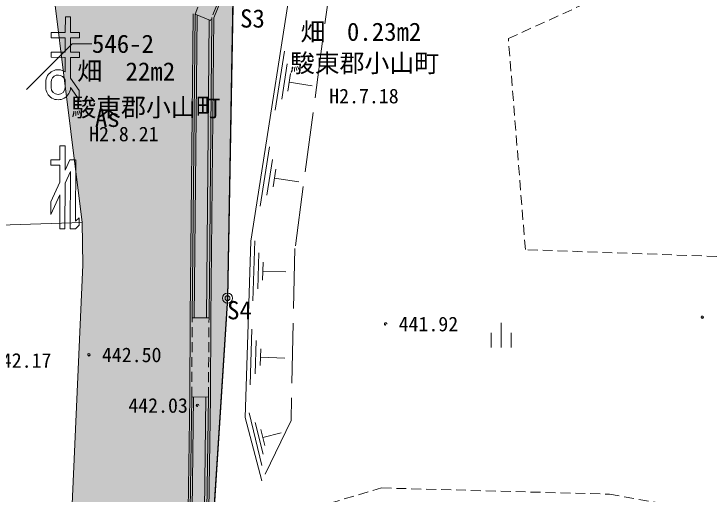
# Model space of a CAD drawing. Units: millimetres, scale not verified. Extents: x 5000 to 205306, y 4475 to 281715.
# Drawn here: x 65315 to 82882, y 96157 to 108211 of the extents above; entities that cross this region are included whole.
import ezdxf
from ezdxf.enums import TextEntityAlignment as Align

# ---------------------------------------------------------------- set-up
doc = ezdxf.new("R2010")
doc.units = ezdxf.units.MM
doc.header["$LTSCALE"] = 250
doc.header["$PDMODE"] = 32
doc.header["$PDSIZE"] = 125
doc.linetypes.add('DASHED', pattern=[7.5, 6, -1.5])
doc.linetypes.add('USER3', pattern=[1.5, 1, -0.5])
for name, color, linetype, lineweight in [('プロットマーク', 5, 'Continuous', 13), ('ベクトルデータ', 30, 'Continuous', 13), ('地番名', 30, 'Continuous', 13), ('汎用Layer', 7, 'Continuous', 13), ('測量図', 6, 'Continuous', 25), ('点名', 6, 'Continuous', 13), ('独標', 7, 'Continuous', 13), ('現況', 7, 'Continuous', 13), ('道路標識', 7, 'Continuous', 13)]:
    doc.layers.add(name, color=color, linetype=linetype, lineweight=lineweight)
for name, color, linetype in [('地目', 30, 'Continuous'), ('地積', 30, 'Continuous'), ('所有者', 30, 'Continuous'), ('日付（分筆等）', 30, 'Continuous'), ('道・水路', 254, 'Continuous')]:
    doc.layers.add(name, color=color, linetype=linetype)
doc.styles.add('ＭＳ ゴシック', font='')
doc.styles.add('ＭＳ 明朝', font='')
doc.styles.get('ＭＳ ゴシック').set_extended_font_data('MS Gothic')
doc.styles.get('ＭＳ 明朝').set_extended_font_data('MS Mincho')

msp = doc.modelspace()

# ---------------------------------------------------------------- hatches: boundary and pattern name
at = {"layer": '独標'}
h = msp.add_hatch(color=256, dxfattribs=at)
edge = h.paths.add_edge_path()
edge.add_ellipse((82610.2, 100594.5), major_axis=(23, 19.3), ratio=1, start_angle=140, end_angle=-40)
for points in [[(74624.9, 100425.5, 0.41422), (74654.9, 100395.5, 0.41422)], [(69897.3, 98380.8, 0.41422), (69927.3, 98350.8, 0.41422)]]:
    msp.add_hatch(color=256, dxfattribs=at).paths.add_polyline_path(points)
h = msp.add_hatch(color=256, dxfattribs=at)
edge = h.paths.add_edge_path()
edge.add_ellipse((67198.4, 99651.1), major_axis=(23, 19.3), ratio=1, start_angle=140, end_angle=-40)
at = {"layer": '道・水路'}
msp.add_hatch(color=256, dxfattribs=at).paths.add_polyline_path([(129191, 124211.6), (130981.9, 124310.5), (133649.5, 124448.6), (161326.6, 125956.5), (172380.1, 125739.2), (175068.9, 125753.2), (190022.7, 125498.8), (196623.1, 125929.6), (202005.1, 126428.9), (202005.1, 117113.2), (201288.5, 117070.1), (201029.4, 118038), (192212.3, 119262.8), (189616.5, 118700.8), (165724.3, 119295.8), (153188, 118923), (138192.6, 117935.6), (131377.7, 117415.3), (118886, 116575.5), (110602.4, 116058.6), (73473.8, 113603), (73518.7, 112808.3), (73396.6, 112800.5), (72971.3, 112182.7), (71362, 109845.1), (70823.3, 109062.7), (70680.8, 101076.1), (70261.1, 94545.4), (66929.1, 20630.6), (69957.6, 21809.8), (108771.4, 36437.2), (143328, 49589.7), (156830, 54332.2), (159745.1, 51213.3), (117587.2, 35591), (55567.9, 12897.4), (53734.1, 12140.8), (38185.3, 5704.1), (34928.9, 5704.1), (34328.5, 8117.7), (54647.1, 16455.1), (62550.2, 19373.3), (63908.9, 23521.7), (64643.2, 46960.2), (64843.9, 52456.5), (67043.2, 101910.3), (67024.8, 102977.7), (65898.6, 112058.1), (63950, 110780.8), (59350.4, 108134.2), (52596, 102601.8), (47040.1, 98966.2), (43860.5, 98011.4), (38899.8, 97124.6), (26990.7, 94712.6), (26616.7, 97619.3), (38699.5, 100028.3), (42755.1, 100710.8), (46959.8, 102126.5), (51319.8, 105229.7), (60229.7, 112154.8), (61619.1, 113226.2), (68253.5, 117098), (69636.1, 119433), (72762.1, 126783), (79650.2, 142745.7), (82511.3, 142745.7), (75834.2, 126947.8), (75471, 126110.7), (73258.7, 120992)])

# ---------------------------------------------------------------- linework, layer by layer
at = {"layer": 'プロットマーク', "color": 6}
msp.add_circle((70680.8, 101076.1), 125, dxfattribs=at)
msp.add_point((70680.8, 101076.1), dxfattribs=at)
at = {"layer": 'ベクトルデータ', "color": 171}
for p, q in [((70822.8, 108986.5), (70680.8, 101076.1)), ((70680.8, 101076.1), (70261.1, 94545.4))]:
    msp.add_line(p, q, dxfattribs=at)
for points in [[(26990.7, 94712.6), (38899.8, 97124.6), (43860.5, 98011.4), (47040.1, 98966.2), (52596, 102601.8), (59350.4, 108134.2), (63950, 110780.8), (65898.6, 112058.1), (67024.8, 102977.7), (67043.2, 101910.3), (65800, 73954.8), (64843.9, 52456.5), (64643.2, 46960.2), (63908.9, 23521.7), (62550.2, 19373.3), (54647.1, 16455.1), (34328.5, 8117.7)], [(67024.8, 102977.7), (63654.7, 102867), (52596, 102601.8)]]:
    msp.add_lwpolyline(points, dxfattribs=at)
at = {"layer": '地番名'}
msp.add_lwpolyline([(65630.5, 106314), (66780, 107463.4), (67274.7, 107463.4)], dxfattribs=at)
at = {"layer": '汎用Layer'}
for p, q in [((77557.3, 99832.1), (77557.3, 100457.1)), ((77307.3, 100207.1), (77307.3, 99832.1)), ((77807.3, 100207.1), (77807.3, 99832.1))]:
    msp.add_line(p, q, dxfattribs=at)
at = {"layer": '測量図'}
msp.add_lwpolyline([(110167.5, 110591.6), (89744.9, 111648.9), (83271.2, 112233), (72971.3, 112182.7), (71362, 109845.1), (70812.5, 108412.7), (70680.8, 101076.1), (70261.1, 94545.4), (70234.7, 93008.3), (70639.5, 82101.6), (70646.4, 72987.3), (70686.8, 52916.5), (70562.2, 40717.1), (69761.8, 32908), (69957.6, 21809.8), (108771.4, 36437.2)], dxfattribs=at)
at = {"layer": '独標'}
for points in [[(74624.9, 100425.5, 0.41422), (74654.9, 100395.5, 0.41422)], [(69897.3, 98380.8, 0.41422), (69927.3, 98350.8, 0.41422)]]:
    msp.add_lwpolyline(points, format="xyb", close=True, dxfattribs=at)
for centre, start, end in [((82610.2, 100594.5), 359.99898, 180.00102), ((82610.2, 100594.5), 180, 360), ((74654.9, 100425.5), 359.99908, 180.00092), ((67198.4, 99651.1), 359.99898, 180.00102), ((67198.4, 99651.1), 180, 360), ((69927.3, 98380.8), 0, 180)]:
    msp.add_arc(centre, 30, start, end, dxfattribs=at)
at = {"layer": '現況', "linetype": 'USER3'}
for p, q in [((71912.3, 113248.6), (69865.4, 108208)), ((72379.2, 113282), (70254.5, 108050)), ((69780.5, 98596.8), (69796.1, 100582.2)), ((70200.5, 98591.7), (70216.1, 100578.3))]:
    msp.add_line(p, q, dxfattribs=at)
at = {"layer": '現況'}
for p, q in [((72434.8, 113286), (70334.5, 108114.1)), ((69815.4, 108218), (69746.1, 100582.6)), ((69865.4, 108208), (69796.1, 100582.2)), ((69915.2, 108187.8), (69846.1, 100581.7)), ((69865.4, 108208), (70254.5, 108050)), ((70156.1, 100578.9), (70224, 108062.3)), ((70284.6, 108124.1), (70216.1, 100578.3)), ((70334.5, 108114.1), (70266.1, 100577.9)), ((71881.5, 105793.1), (72113.8, 107275.4)), ((72044, 106071.4), (72183.3, 106960.8)), ((72194.8, 106275.6), (72264.5, 106720.2)), ((72229.7, 106497.9), (72810.8, 106406.8)), ((71504.2, 103385.9), (71737.3, 104873)), ((71672.6, 103664.2), (71812.4, 104556.5)), ((71829.3, 103868.2), (71899.2, 104314.4)), ((71864.2, 104091.3), (72475.4, 103995.5)), ((71316.7, 101010.8), (71367.4, 102517.2)), ((71440.7, 101308.2), (71471.2, 102212.1)), ((71562.3, 101530.4), (71577.5, 101982.3)), ((71569.9, 101756.3), (72150.7, 101736.8)), ((69730.5, 98597.5), (69746.1, 100582.6)), ((69796.1, 100582.2), (70216.1, 100578.3)), ((70250.5, 98591.1), (70266.1, 100577.9)), ((71248.8, 98902.4), (71293.6, 100293.1)), ((71378, 99176.6), (71404.8, 100011.1)), ((71504.9, 99381.4), (71518.3, 99798.6)), ((71511.6, 99590), (72121.5, 99570.4)), ((69730.5, 98597.5), (69681.6, 94621.8)), ((69780.5, 98596.8), (69731.6, 94621.2)), ((69780.5, 98596.8), (70200.5, 98591.7)), ((69830.5, 98596.2), (69781.6, 94620.6)), ((70091.6, 94616.8), (70140.5, 98592.4)), ((70200.5, 98591.7), (70151.6, 94616.1)), ((70250.5, 98591.1), (70201.6, 94615.4)), ((71545.4, 96485.5), (71122.3, 98080.9)), ((71546.7, 96870.6), (71222.3, 98192.4)), ((71573.7, 97157.5), (71379, 97950.6)), ((71616.9, 97378.3), (71519.5, 97774.9)), ((71568.2, 97576.6), (72032.2, 97690.5))]:
    msp.add_line(p, q, dxfattribs=at)
at = {"layer": '現況', "linetype": 'DASHED'}
for points in [[(74980.5, 111007.6), (73327.7, 109451.3), (72376.7, 102318.3)], [(72376.7, 102318.3), (72278.2, 98004.2), (71545.4, 96485.5)]]:
    msp.add_lwpolyline(points, dxfattribs=at)
at = {"layer": '現況'}
msp.add_lwpolyline([(72533.7, 110600.7), (71264.6, 102502.8), (71122.3, 98080.9)], dxfattribs=at)
at = {"layer": '現況', "linetype": 'USER3'}
msp.add_lwpolyline([(77739, 107593), (82550.9, 109786.6), (89579.7, 109458.1), (98251.7, 107083), (99759.4, 101978.7), (93751.7, 101063.1), (87575.5, 99532.5), (84099, 102081.9), (78166.3, 102293.7)], close=True, dxfattribs=at)
msp.add_lwpolyline([(70471.1, 82562.6), (72823, 84131.8), (72896.9, 92251.4), (73256.3, 95926.5), (74549.1, 96308.8), (80276.7, 96152.3), (86435.9, 95069.2), (87080.9, 99895.2)], dxfattribs=at)
at = {"layer": '道路標識'}
for p, q in [((66605.7, 108143.1), (66605, 107743.6)), ((66605.7, 108143.1), (66738.8, 108142.8)), ((66738.8, 108142.8), (66738.2, 107743.4)), ((66249.7, 107744.2), (66249.5, 107611.1)), ((66249.7, 107744.2), (66605, 107743.6)), ((66738.2, 107743.4), (66959.8, 107743)), ((66959.8, 107743), (66959.6, 107609.8)), ((66249.5, 107611.1), (66604.8, 107610.4)), ((66604.8, 107610.4), (66604.2, 107255.4)), ((66737.9, 107610.2), (66737.4, 107255.1)), ((66737.9, 107610.2), (66959.6, 107609.8)), ((66248.8, 107256), (66248.6, 107122.8)), ((66248.8, 107256), (66604.2, 107255.4)), ((66737.4, 107255.1), (66959, 107254.7)), ((66959, 107254.7), (66958.7, 107121.6)), ((66248.6, 107122.8), (66604, 107122.2)), ((66604, 107122.2), (66603.4, 106755.9)), ((66737.1, 107122), (66736.3, 106599.6)), ((66737.1, 107122), (66958.7, 107121.6)), ((66114.8, 106501.8), (66114.5, 106368.4)), ((66247.9, 106501.5), (66247.7, 106368.2)), ((66603.1, 106557.4), (66568.4, 106606.5)), ((66603.1, 106557.4), (66602.8, 106367.7)), ((66957.2, 106286.6), (66736.3, 106599.6)), ((66956.8, 106056.3), (66735.9, 106369.2)), ((66957.2, 106286.6), (66956.8, 106056.3)), ((66467.2, 104903.2), (66466.6, 104548.1)), ((66467.2, 104903.2), (66600.4, 104903)), ((66600.4, 104903), (66599.4, 104288)), ((66244.7, 104548.5), (66244.5, 104415.3)), ((66244.7, 104548.5), (66466.6, 104548.1)), ((66716.4, 104547.7), (66599.4, 104288)), ((66716.4, 104547.7), (66862.4, 104547.5)), ((66866.1, 104547.4), (66863.6, 103004.8)), ((66244.5, 104415.3), (66466.4, 104414.9)), ((66466.4, 104414.9), (66465.7, 103991.7)), ((66732.5, 104259.3), (66598.8, 103962.9)), ((66732.5, 104259.3), (66730.1, 102816.7)), ((66465.7, 103991.7), (66243, 103497.7)), ((66598.8, 103962.9), (66597, 102816.9)), ((66465.2, 103666.5), (66242.5, 103172.5)), ((66465.2, 103666.5), (66463.8, 102817.1)), ((66243, 103497.7), (66242.5, 103172.5)), ((66863.6, 103004.8), (66952.5, 103093.4)), ((66952.5, 103093.4), (66952.2, 102905.1)), ((66463.8, 102817.1), (66597, 102816.9)), ((66730.1, 102816.7), (66863.3, 102816.4)), ((66863.3, 102816.4), (66952.2, 102905.1))]:
    msp.add_line(p, q, dxfattribs=at)
for centre, radius, start, end in [((66425.5, 106501.2), 310.7, 55.0617, 179.88867), ((66425.5, 106501.2), 177.5, 34.0498, 179.88867), ((66425.2, 106367.9), 310.7, 179.90639, 359.90697), ((66425.2, 106367.9), 177.5, 179.90666, 359.90666)]:
    msp.add_arc(centre, radius, start, end, dxfattribs=at)

# ---------------------------------------------------------------- texts
at = {"layer": '地番名', "style": 'ＭＳ 明朝'}
msp.add_text('546-2', height=458.2, dxfattribs=at).set_placement((67274.7, 107463.4), align=Align.MIDDLE_LEFT)
at = {"layer": '地目', "style": 'ＭＳ 明朝'}
for p in [(72516.1, 107398.6), (66906.7, 106413.5)]:
    msp.add_text('畑', height=458.2, dxfattribs=at).set_placement(p, align=Align.BOTTOM_LEFT)
at = {"layer": '地積', "style": 'ＭＳ 明朝'}
for s, p in [('0.23m2', (73682.3, 107399)), ('22m2', (68119.5, 106402.6))]:
    msp.add_text(s, height=458.2, dxfattribs=at).set_placement(p, align=Align.BOTTOM_LEFT)
at = {"layer": '所有者', "style": 'ＭＳ 明朝'}
for p in [(72249.3, 106612), (66756.3, 105500.3)]:
    msp.add_text('駿東郡小山町', height=458.2, dxfattribs=at).set_placement(p, align=Align.BOTTOM_LEFT)
at = {"layer": '日付（分筆等）', "style": 'ＭＳ 明朝'}
for s, p in [('H2.7.18', (73237.5, 105857.3)), ('H2.8.21', (67202.6, 104904.2))]:
    msp.add_text(s, height=366.6, dxfattribs=at).set_placement(p, align=Align.BOTTOM_LEFT)
at = {"layer": '汎用Layer', "style": 'ＭＳ ゴシック'}
msp.add_text('As', height=458.2, dxfattribs=at).set_placement((67350.2, 105238), align=Align.BOTTOM_LEFT)
at = {"layer": '点名', "style": 'ＭＳ 明朝'}
for s, p in [('S3', (70996.7, 107732)), ('S4', (70670.9, 100406.2))]:
    msp.add_text(s, height=458.2, dxfattribs=at).set_placement(p, align=Align.BOTTOM_LEFT)
at = {"layer": '独標', "style": 'ＭＳ ゴシック'}
for s, p in [('441.92', (75729.9, 100425.5)), ('442.50', (68273.4, 99651.1)), ('442.17', (65509, 99511.4)), ('442.03', (68936.5, 98380.8))]:
    msp.add_text(s, height=366.6, dxfattribs=at).set_placement(p, align=Align.MIDDLE_CENTER)

doc.saveas('drawing.dxf')
